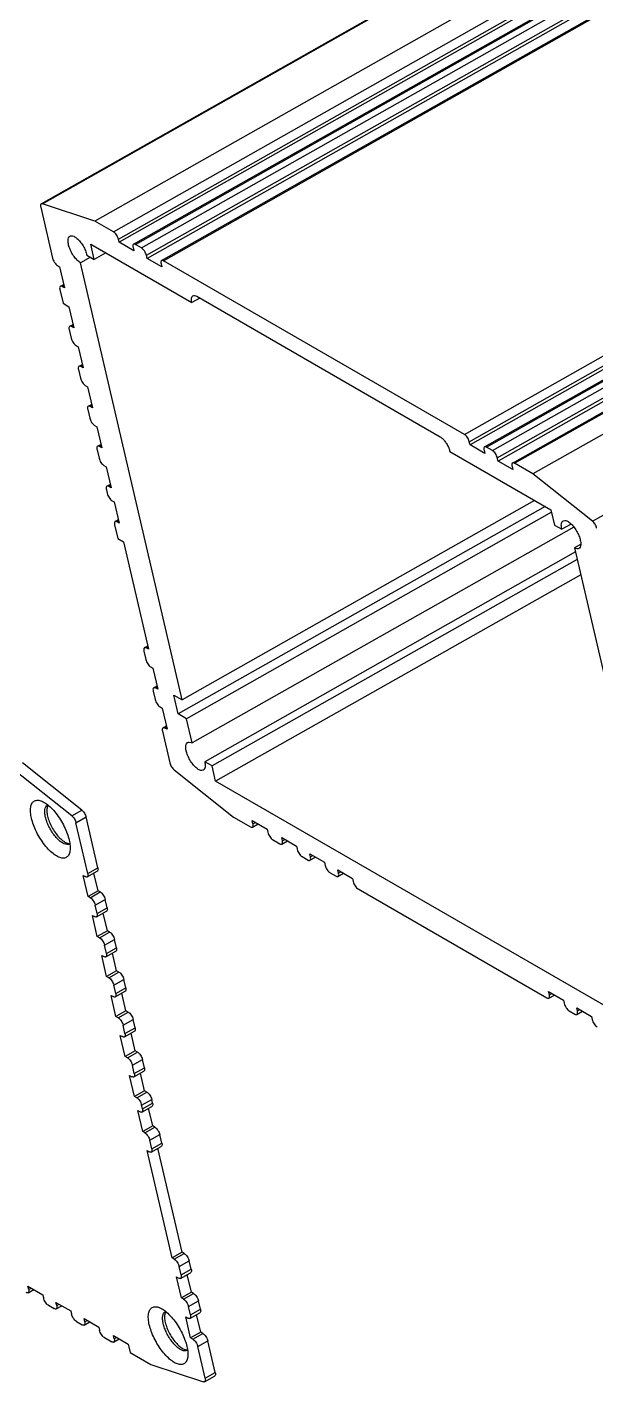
# Model space of a CAD drawing. Header units: millimetres. Extents: x 2693 to 3287, y 268 to 688.
# Drawn here: x 3050 to 3094.7, y 442.7 to 549.4 of the extents above; entities that cross this region are included whole.
import ezdxf

# ---------------------------------------------------------------- set-up
doc = ezdxf.new("R2010")
doc.units = ezdxf.units.MM
doc.layers.add('02___PRT_ALL_AXES', color=7, linetype='Continuous')

msp = doc.modelspace()

# ---------------------------------------------------------------- linework, layer by layer
at = {"color": 7, "linetype": 'Continuous'}
for p, q in [((3051.066, 535.467), (3130.187, 580.237)), ((3051.164, 535.47), (3130.285, 580.24)), ((3134.417, 578.876), (3055.296, 534.106)), ((3056.747, 533.268), (3135.868, 578.039)), ((3057.134, 532.686), (3136.254, 577.456)), ((3136.312, 577.208), (3057.192, 532.437)), ((3058.338, 532.283), (3137.459, 577.054)), ((3058.488, 532.263), (3137.609, 577.033)), ((3058.953, 531.995), (3138.073, 576.765)), ((3059.339, 531.413), (3138.46, 576.183)), ((3138.518, 575.934), (3059.397, 531.164)), ((3060.544, 531.01), (3139.665, 575.781)), ((3060.694, 530.989), (3139.815, 575.76)), ((3084.374, 517.318), (3163.495, 562.088)), ((3084.761, 516.736), (3163.881, 561.506)), ((3163.939, 561.257), (3084.819, 516.487)), ((3085.966, 516.333), (3165.086, 561.103)), ((3086.115, 516.312), (3165.236, 561.083)), ((3086.58, 516.044), (3165.7, 560.815)), ((3086.966, 515.462), (3166.087, 560.233)), ((3166.145, 559.984), (3087.024, 515.213)), ((3088.171, 515.06), (3167.292, 559.83)), ((3088.321, 515.039), (3167.442, 559.809)), ((3168.893, 558.972), (3089.772, 514.201)), ((3094.453, 510.477), (3173.573, 555.247)), ((3051.022, 535.199), (3051.952, 531.199)), ((3055.296, 534.106), (3051.164, 535.47)), ((3056.747, 533.268), (3055.296, 534.106)), ((3057.192, 532.437), (3057.134, 532.686)), ((3058.352, 531.767), (3057.192, 532.437)), ((3054.934, 531.264), (3054.15, 530.82)), ((3054.664, 531.42), (3055.244, 531.085)), ((3055.244, 531.085), (3054.965, 532.287)), ((3054.965, 532.287), (3062.917, 527.696)), ((3056.155, 531.6), (3055.244, 531.085)), ((3058.295, 532.016), (3058.352, 531.767)), ((3058.953, 531.995), (3058.488, 532.263)), ((3059.397, 531.164), (3059.339, 531.413)), ((3052.338, 530.617), (3052.512, 530.516)), ((3052.512, 530.516), (3052.898, 528.858)), ((3062.147, 496.415), (3054.15, 530.82)), ((3060.558, 530.494), (3059.397, 531.164)), ((3060.5, 530.742), (3060.558, 530.494)), ((3084.374, 517.318), (3060.694, 530.989)), ((3052.574, 528.98), (3052.835, 529.128)), ((3052.53, 528.712), (3052.78, 527.634)), ((3052.724, 528.959), (3052.857, 529.034)), ((3052.898, 528.858), (3052.724, 528.959)), ((3063.544, 528.052), (3062.917, 527.696)), ((3063.304, 528.19), (3082.458, 517.132)), ((3052.78, 527.634), (3053.245, 527.366)), ((3053.245, 527.366), (3053.63, 525.708)), ((3053.306, 525.829), (3053.567, 525.977)), ((3053.262, 525.562), (3053.416, 524.898)), ((3053.456, 525.809), (3053.589, 525.884)), ((3053.63, 525.708), (3053.456, 525.809)), ((3053.803, 524.316), (3053.977, 524.216)), ((3053.977, 524.216), (3054.362, 522.558)), ((3054.038, 522.679), (3054.3, 522.827)), ((3054.188, 522.658), (3054.321, 522.734)), ((3053.994, 522.411), (3054.148, 521.748)), ((3054.362, 522.558), (3054.188, 522.658)), ((3054.535, 521.166), (3054.709, 521.066)), ((3054.709, 521.066), (3055.094, 519.408)), ((3054.77, 519.529), (3055.032, 519.677)), ((3054.92, 519.508), (3055.053, 519.583)), ((3055.094, 519.408), (3054.92, 519.508)), ((3054.726, 519.261), (3054.88, 518.598)), ((3055.267, 518.016), (3055.441, 517.915)), ((3055.441, 517.915), (3055.826, 516.257)), ((3055.502, 516.378), (3055.764, 516.526)), ((3055.652, 516.358), (3055.786, 516.433)), ((3055.826, 516.257), (3055.652, 516.358)), ((3084.819, 516.487), (3084.761, 516.736)), ((3085.979, 515.817), (3084.819, 516.487)), ((3086.58, 516.044), (3086.115, 516.312)), ((3055.458, 516.111), (3055.613, 515.448)), ((3083.231, 515.968), (3091.182, 511.377)), ((3085.922, 516.065), (3085.979, 515.817)), ((3087.024, 515.213), (3086.966, 515.462)), ((3055.999, 514.866), (3056.173, 514.765)), ((3056.173, 514.765), (3056.559, 513.107)), ((3088.185, 514.543), (3087.024, 515.213)), ((3088.127, 514.792), (3088.185, 514.543)), ((3089.772, 514.201), (3088.321, 515.039)), ((3094.453, 510.477), (3089.772, 514.201)), ((3056.235, 513.228), (3056.496, 513.376)), ((3056.385, 513.208), (3056.518, 513.283)), ((3056.559, 513.107), (3056.385, 513.208)), ((3056.191, 512.961), (3056.257, 512.677)), ((3056.643, 512.095), (3056.817, 511.994)), ((3089.898, 512.119), (3062.147, 496.415)), ((3056.817, 511.994), (3057.203, 510.336)), ((3090.719, 511.645), (3061.837, 495.302)), ((3091.227, 511.182), (3062.494, 494.923)), ((3091.182, 511.377), (3091.461, 510.175)), ((3056.835, 510.19), (3057.085, 509.112)), ((3056.879, 510.457), (3057.14, 510.605)), ((3057.029, 510.437), (3057.162, 510.512)), ((3057.203, 510.336), (3057.029, 510.437)), ((3092.986, 510.019), (3062.937, 493.016)), ((3091.461, 510.175), (3092.042, 509.84)), ((3092.775, 510.255), (3092.042, 509.84)), ((3057.085, 509.112), (3057.55, 508.844)), ((3057.55, 508.844), (3059.513, 500.396)), ((3093.11, 508.055), (3063.932, 491.544)), ((3093.519, 508.642), (3093.037, 508.369)), ((3093.037, 508.369), (3101.034, 473.964)), ((3093.246, 507.468), (3064.513, 491.209)), ((3093.526, 506.266), (3064.792, 490.007)), ((3059.189, 500.517), (3059.45, 500.665)), ((3059.339, 500.497), (3059.472, 500.572)), ((3059.513, 500.396), (3059.339, 500.497)), ((3059.145, 500.25), (3059.299, 499.586)), ((3059.686, 499.004), (3059.86, 498.904)), ((3059.86, 498.904), (3060.245, 497.246)), ((3059.877, 497.099), (3060.031, 496.436)), ((3059.921, 497.367), (3060.183, 497.515)), ((3060.071, 497.346), (3060.204, 497.422)), ((3060.245, 497.246), (3060.071, 497.346)), ((3061.49, 496.794), (3062.147, 496.415)), ((3061.837, 495.302), (3061.49, 496.794)), ((3060.418, 495.854), (3060.592, 495.754)), ((3060.592, 495.754), (3060.977, 494.096)), ((3062.494, 494.923), (3061.837, 495.302)), ((3060.609, 493.949), (3061.19, 491.452)), ((3060.653, 494.217), (3060.915, 494.365)), ((3060.803, 494.196), (3060.936, 494.272)), ((3060.977, 494.096), (3060.803, 494.196)), ((3062.937, 493.016), (3062.494, 494.923)), ((3053.468, 487.286), (3048.787, 491.01)), ((3054.259, 487.734), (3049.579, 491.458)), ((3061.521, 490.908), (3066.202, 487.183)), ((3064.513, 491.209), (3063.932, 491.544)), ((3064.792, 490.007), (3064.513, 491.209)), ((3101.009, 469.097), (3064.792, 490.007)), ((3051.554, 488.111), (3051.593, 488.13)), ((3053.468, 487.286), (3054.259, 487.734)), ((3051.4, 487.175), (3051.387, 487.237)), ((3053.8, 486.742), (3054.591, 487.19)), ((3054.729, 482.742), (3053.8, 486.742)), ((3055.521, 483.189), (3054.591, 487.19)), ((3066.202, 487.183), (3067.54, 486.411)), ((3067.676, 486.907), (3068.836, 486.237)), ((3067.733, 486.658), (3067.676, 486.907)), ((3067.689, 486.39), (3068.134, 486.642)), ((3067.733, 486.658), (3067.922, 486.765)), ((3068.836, 486.237), (3068.894, 485.988)), ((3069.281, 485.406), (3069.859, 485.072)), ((3069.995, 485.568), (3071.155, 484.898)), ((3070.052, 485.319), (3069.995, 485.568)), ((3070.052, 485.319), (3070.241, 485.426)), ((3053.312, 485.089), (3053.278, 485.065)), ((3070.008, 485.052), (3070.453, 485.303)), ((3071.155, 484.898), (3071.213, 484.649)), ((3072.2, 484.295), (3073.361, 483.624)), ((3072.258, 484.046), (3072.2, 484.295)), ((3071.6, 484.067), (3072.064, 483.799)), ((3072.214, 483.778), (3072.659, 484.03)), ((3072.258, 484.046), (3072.446, 484.152)), ((3073.361, 483.624), (3073.419, 483.376)), ((3054.361, 482.595), (3054.536, 482.495)), ((3054.747, 480.937), (3054.361, 482.595)), ((3054.685, 482.474), (3055.477, 482.922)), ((3054.729, 482.742), (3055.521, 483.189)), ((3055.538, 481.385), (3055.215, 482.774)), ((3073.805, 482.794), (3074.27, 482.526)), ((3074.406, 483.021), (3075.566, 482.351)), ((3074.463, 482.773), (3074.406, 483.021)), ((3074.419, 482.505), (3074.864, 482.757)), ((3074.463, 482.773), (3074.652, 482.879)), ((3075.566, 482.351), (3075.624, 482.102)), ((3055.538, 481.385), (3054.747, 480.937)), ((3054.921, 480.837), (3055.712, 481.284)), ((3055.712, 481.284), (3055.538, 481.385)), ((3076.011, 481.52), (3090.869, 472.942)), ((3054.921, 480.837), (3054.747, 480.937)), ((3055.307, 480.255), (3056.099, 480.702)), ((3055.462, 479.591), (3055.307, 480.255)), ((3055.462, 479.591), (3056.253, 480.039)), ((3056.253, 480.039), (3056.099, 480.702)), ((3055.094, 479.445), (3055.268, 479.345)), ((3055.479, 477.787), (3055.094, 479.445)), ((3055.418, 479.324), (3056.209, 479.772)), ((3056.27, 478.235), (3055.947, 479.624)), ((3056.27, 478.235), (3055.479, 477.787)), ((3055.653, 477.686), (3056.444, 478.134)), ((3056.444, 478.134), (3056.27, 478.235)), ((3055.653, 477.686), (3055.479, 477.787)), ((3056.04, 477.104), (3056.831, 477.552)), ((3056.194, 476.441), (3056.04, 477.104)), ((3056.194, 476.441), (3056.985, 476.889)), ((3056.985, 476.889), (3056.831, 477.552)), ((3055.826, 476.295), (3056, 476.194)), ((3056.211, 474.637), (3055.826, 476.295)), ((3056.15, 476.174), (3056.941, 476.621)), ((3057.002, 475.084), (3056.68, 476.473)), ((3057.002, 475.084), (3056.211, 474.637)), ((3056.385, 474.536), (3057.176, 474.984)), ((3057.176, 474.984), (3057.002, 475.084)), ((3056.385, 474.536), (3056.211, 474.637)), ((3056.772, 473.954), (3057.563, 474.402)), ((3056.926, 473.291), (3056.772, 473.954)), ((3056.926, 473.291), (3057.717, 473.739)), ((3057.717, 473.739), (3057.563, 474.402)), ((3056.558, 473.145), (3056.732, 473.044)), ((3056.943, 471.486), (3056.558, 473.145)), ((3056.882, 473.023), (3057.673, 473.471)), ((3057.735, 471.934), (3057.412, 473.323)), ((3091.005, 473.438), (3092.166, 472.767)), ((3091.063, 473.189), (3091.005, 473.438)), ((3091.019, 472.921), (3091.464, 473.173)), ((3091.063, 473.189), (3091.251, 473.295)), ((3092.166, 472.767), (3092.224, 472.519)), ((3057.735, 471.934), (3056.943, 471.486)), ((3057.117, 471.386), (3057.909, 471.834)), ((3057.909, 471.834), (3057.735, 471.934)), ((3092.61, 471.937), (3093.075, 471.668)), ((3093.211, 472.164), (3094.371, 471.494)), ((3093.268, 471.915), (3093.211, 472.164)), ((3093.224, 471.648), (3093.669, 471.899)), ((3093.268, 471.915), (3093.457, 472.022)), ((3094.371, 471.494), (3094.429, 471.245)), ((3057.117, 471.386), (3056.943, 471.486)), ((3057.504, 470.804), (3058.295, 471.252)), ((3057.658, 470.141), (3057.504, 470.804)), ((3057.658, 470.141), (3058.449, 470.588)), ((3058.449, 470.588), (3058.295, 471.252)), ((3057.29, 469.994), (3057.464, 469.894)), ((3057.676, 468.336), (3057.29, 469.994)), ((3057.614, 469.873), (3058.405, 470.321)), ((3058.467, 468.784), (3058.144, 470.173)), ((3058.467, 468.784), (3057.676, 468.336)), ((3057.85, 468.236), (3057.676, 468.336)), ((3057.85, 468.236), (3058.641, 468.683)), ((3058.641, 468.683), (3058.467, 468.784)), ((3058.236, 467.654), (3059.027, 468.101)), ((3058.39, 466.99), (3058.236, 467.654)), ((3058.39, 466.99), (3059.182, 467.438)), ((3059.182, 467.438), (3059.027, 468.101)), ((3058.022, 466.844), (3058.196, 466.743)), ((3058.408, 465.186), (3058.022, 466.844)), ((3058.346, 466.723), (3059.138, 467.17)), ((3059.199, 465.634), (3058.876, 467.023)), ((3059.199, 465.634), (3058.408, 465.186)), ((3058.582, 465.085), (3058.408, 465.186)), ((3058.582, 465.085), (3059.373, 465.533)), ((3059.373, 465.533), (3059.199, 465.634)), ((3058.666, 464.073), (3058.841, 463.972)), ((3059.052, 462.415), (3058.666, 464.073)), ((3058.968, 464.503), (3059.76, 464.951)), ((3059.034, 464.219), (3058.968, 464.503)), ((3058.99, 463.952), (3059.782, 464.4)), ((3059.034, 464.219), (3059.826, 464.667)), ((3059.843, 462.863), (3059.52, 464.252)), ((3059.826, 464.667), (3059.76, 464.951)), ((3059.843, 462.863), (3059.052, 462.415)), ((3059.226, 462.314), (3059.052, 462.415)), ((3059.226, 462.314), (3060.017, 462.762)), ((3059.612, 461.732), (3060.404, 462.18)), ((3060.017, 462.762), (3059.843, 462.863)), ((3060.558, 461.517), (3060.404, 462.18)), ((3059.399, 460.923), (3059.573, 460.822)), ((3061.362, 452.475), (3059.399, 460.923)), ((3059.767, 461.069), (3059.612, 461.732)), ((3059.723, 460.802), (3060.514, 461.249)), ((3059.767, 461.069), (3060.558, 461.517)), ((3062.153, 452.923), (3060.252, 461.101)), ((3062.153, 452.923), (3061.362, 452.475)), ((3061.536, 452.375), (3061.362, 452.475)), ((3061.536, 452.375), (3062.327, 452.822)), ((3062.327, 452.822), (3062.153, 452.923)), ((3061.923, 451.792), (3062.714, 452.24)), ((3062.077, 451.129), (3061.923, 451.792)), ((3062.033, 450.862), (3062.824, 451.309)), ((3062.077, 451.129), (3062.868, 451.577)), ((3062.868, 451.577), (3062.714, 452.24)), ((3050.021, 450.246), (3051.181, 449.576)), ((3050.078, 449.998), (3050.021, 450.246)), ((3061.709, 450.983), (3061.883, 450.882)), ((3062.094, 449.325), (3061.709, 450.983)), ((3062.885, 449.772), (3062.563, 451.161)), ((3050.034, 449.73), (3050.479, 449.982)), ((3050.078, 449.998), (3050.267, 450.104)), ((3051.181, 449.576), (3051.239, 449.328)), ((3062.885, 449.772), (3062.094, 449.325)), ((3062.268, 449.224), (3062.094, 449.325)), ((3062.268, 449.224), (3063.06, 449.672)), ((3062.655, 448.642), (3063.446, 449.09)), ((3063.06, 449.672), (3062.885, 449.772)), ((3063.6, 448.427), (3063.446, 449.09)), ((3051.626, 448.745), (3052.09, 448.477)), ((3052.226, 448.973), (3053.387, 448.303)), ((3052.284, 448.724), (3052.226, 448.973)), ((3052.24, 448.457), (3052.685, 448.708)), ((3052.284, 448.724), (3052.472, 448.831)), ((3053.387, 448.303), (3053.445, 448.054)), ((3060.822, 448.236), (3060.861, 448.254)), ((3062.809, 447.979), (3062.655, 448.642)), ((3062.765, 447.711), (3063.556, 448.159)), ((3062.809, 447.979), (3063.6, 448.427)), ((3053.831, 447.472), (3054.296, 447.204)), ((3054.432, 447.7), (3055.592, 447.03)), ((3054.489, 447.451), (3054.432, 447.7)), ((3054.445, 447.183), (3054.89, 447.435)), ((3054.489, 447.451), (3054.678, 447.558)), ((3055.592, 447.03), (3055.65, 446.781)), ((3060.668, 447.299), (3060.655, 447.361)), ((3062.441, 447.833), (3062.615, 447.732)), ((3062.826, 446.175), (3062.441, 447.833)), ((3063.618, 446.622), (3063.295, 448.011)), ((3056.037, 446.199), (3056.615, 445.865)), ((3056.751, 446.361), (3057.911, 445.691)), ((3056.808, 446.112), (3056.751, 446.361)), ((3056.764, 445.845), (3057.209, 446.096)), ((3056.808, 446.112), (3056.997, 446.219)), ((3063.618, 446.622), (3062.826, 446.175)), ((3063.001, 446.074), (3062.826, 446.175)), ((3063.001, 446.074), (3063.792, 446.522)), ((3063.387, 445.492), (3064.178, 445.94)), ((3063.792, 446.522), (3063.618, 446.622)), ((3064.759, 443.442), (3064.178, 445.94)), ((3057.911, 445.691), (3058.066, 445.027)), ((3058.066, 445.027), (3059.693, 444.088)), ((3062.58, 445.213), (3062.546, 445.189)), ((3063.968, 442.994), (3063.387, 445.492)), ((3059.693, 444.088), (3063.826, 442.724)), ((3063.924, 442.727), (3064.715, 443.175)), ((3063.968, 442.994), (3064.759, 443.442))]:
    msp.add_line(p, q, dxfattribs=at)
for points, start_tangent, end_tangent in [([(3051.027, 535.425), (3051.006, 535.33), (3051.022, 535.199)], (-0.4968134, -0.8678574), (0.2263882, -0.9740372)), ([(3051.066, 535.466), (3051.027, 535.425)], (-0.8551107, -0.5184454), (-0.4968134, -0.8678574)), ([(3051.164, 535.47), (3051.082, 535.474), (3051.066, 535.466)], (-0.949606, 0.313446), (-0.8551107, -0.5184454)), ([(3054.15, 530.82), (3053.898, 531.027), (3053.65, 531.324), (3053.434, 531.677), (3053.274, 532.048), (3053.187, 532.396), (3053.183, 532.683), (3053.262, 532.877), (3053.324, 532.925)], (-0.8475378, 0.530735), (0.8744476, 0.4851199)), ([(3053.324, 532.925), (3053.416, 532.956), (3053.628, 532.911), (3053.874, 532.749), (3054.127, 532.486), (3054.359, 532.152), (3054.545, 531.783), (3054.664, 531.42)], (0.8744476, 0.4851199), (0.2263882, -0.9740372)), ([(3057.134, 532.686), (3057.075, 532.857), (3056.981, 533.028), (3056.866, 533.172), (3056.747, 533.268)], (-0.2263882, 0.9740372), (-0.8660254, 0.5)), ([(3058.488, 532.263), (3058.385, 532.295), (3058.339, 532.282)], (-0.8660254, 0.5), (-0.8778523, -0.4789315)), ([(3058.339, 532.282), (3058.311, 532.26), (3058.28, 532.162), (3058.295, 532.016)], (-0.8778523, -0.4789315), (0.2263882, -0.9740372)), ([(3059.339, 531.413), (3059.28, 531.584), (3059.186, 531.755), (3059.071, 531.899), (3058.953, 531.995)], (-0.2263882, 0.9740372), (-0.8660254, 0.5)), ([(3051.952, 531.199), (3052.011, 531.028), (3052.105, 530.857), (3052.22, 530.713), (3052.338, 530.617)], (0.2263882, -0.9740372), (0.8660254, -0.5)), ([(3060.545, 531.008), (3060.517, 530.987), (3060.485, 530.888), (3060.5, 530.742)], (-0.8778523, -0.4789315), (0.2263882, -0.9740372)), ([(3060.694, 530.989), (3060.59, 531.022), (3060.545, 531.008)], (-0.8660254, 0.5), (-0.8778523, -0.4789315)), ([(3052.574, 528.978), (3052.547, 528.956), (3052.515, 528.858), (3052.53, 528.712)], (-0.8778523, -0.4789315), (0.2263882, -0.9740372)), ([(3052.724, 528.959), (3052.62, 528.991), (3052.574, 528.978)], (-0.8660254, 0.5), (-0.8778523, -0.4789315)), ([(3062.917, 527.696), (3062.885, 527.936), (3062.914, 528.12), (3063, 528.229), (3063.004, 528.232)], (-0.2263882, 0.9740372), (0.8735305, 0.4867695)), ([(3063.004, 528.232), (3063.134, 528.253), (3063.304, 528.19)], (0.8735305, 0.4867695), (0.8660254, -0.5)), ([(3053.307, 525.828), (3053.279, 525.806), (3053.247, 525.708), (3053.262, 525.562)], (-0.8778523, -0.4789315), (0.2263882, -0.9740372)), ([(3053.456, 525.809), (3053.352, 525.841), (3053.307, 525.828)], (-0.8660254, 0.5), (-0.8778523, -0.4789315)), ([(3053.416, 524.898), (3053.475, 524.727), (3053.569, 524.556), (3053.684, 524.412), (3053.803, 524.316)], (0.2263882, -0.9740372), (0.8660254, -0.5)), ([(3054.188, 522.658), (3054.084, 522.691), (3054.039, 522.677)], (-0.8660254, 0.5), (-0.8778523, -0.4789315)), ([(3054.039, 522.677), (3054.011, 522.655), (3053.979, 522.557), (3053.994, 522.411)], (-0.8778523, -0.4789315), (0.2263882, -0.9740372)), ([(3054.148, 521.748), (3054.207, 521.577), (3054.301, 521.406), (3054.416, 521.262), (3054.535, 521.166)], (0.2263882, -0.9740372), (0.8660254, -0.5)), ([(3054.771, 519.527), (3054.743, 519.505), (3054.711, 519.407), (3054.726, 519.261)], (-0.8778523, -0.4789315), (0.2263882, -0.9740372)), ([(3054.92, 519.508), (3054.816, 519.541), (3054.771, 519.527)], (-0.8660254, 0.5), (-0.8778523, -0.4789315)), ([(3054.88, 518.598), (3054.939, 518.427), (3055.034, 518.256), (3055.149, 518.112), (3055.267, 518.016)], (0.2263882, -0.9740372), (0.8660254, -0.5)), ([(3055.503, 516.377), (3055.475, 516.355), (3055.444, 516.257), (3055.458, 516.111)], (-0.8778523, -0.4789315), (0.2263882, -0.9740372)), ([(3055.652, 516.358), (3055.549, 516.39), (3055.503, 516.377)], (-0.8660254, 0.5), (-0.8778523, -0.4789315)), ([(3082.458, 517.132), (3082.646, 516.988), (3082.835, 516.777), (3083.007, 516.519), (3083.143, 516.241), (3083.231, 515.968)], (0.8660254, -0.5), (0.2263882, -0.9740372)), ([(3084.761, 516.736), (3084.702, 516.907), (3084.608, 517.078), (3084.493, 517.222), (3084.374, 517.318)], (-0.2263882, 0.9740372), (-0.8660254, 0.5)), ([(3085.966, 516.331), (3085.938, 516.309), (3085.907, 516.211), (3085.922, 516.065)], (-0.8778523, -0.4789315), (0.2263882, -0.9740372)), ([(3086.115, 516.312), (3086.012, 516.345), (3085.966, 516.331)], (-0.8660254, 0.5), (-0.8778523, -0.4789315)), ([(3055.613, 515.448), (3055.672, 515.276), (3055.766, 515.105), (3055.881, 514.961), (3055.999, 514.866)], (0.2263882, -0.9740372), (0.8660254, -0.5)), ([(3086.966, 515.462), (3086.907, 515.634), (3086.813, 515.804), (3086.698, 515.949), (3086.58, 516.044)], (-0.2263882, 0.9740372), (-0.8660254, 0.5)), ([(3088.172, 515.058), (3088.144, 515.036), (3088.112, 514.938), (3088.127, 514.792)], (-0.8778523, -0.4789315), (0.2263882, -0.9740372)), ([(3088.321, 515.039), (3088.217, 515.072), (3088.172, 515.058)], (-0.8660254, 0.5), (-0.8778523, -0.4789315)), ([(3056.235, 513.227), (3056.208, 513.205), (3056.176, 513.106), (3056.191, 512.961)], (-0.8778523, -0.4789315), (0.2263882, -0.9740372)), ([(3056.385, 513.208), (3056.281, 513.24), (3056.235, 513.227)], (-0.8660254, 0.5), (-0.8778523, -0.4789315)), ([(3056.257, 512.677), (3056.316, 512.505), (3056.41, 512.335), (3056.525, 512.19), (3056.643, 512.095)], (0.2263882, -0.9740372), (0.8660254, -0.5)), ([(3056.879, 510.456), (3056.852, 510.434), (3056.82, 510.336), (3056.835, 510.19)], (-0.8778523, -0.4789315), (0.2263882, -0.9740372)), ([(3057.029, 510.437), (3056.925, 510.469), (3056.879, 510.456)], (-0.8660254, 0.5), (-0.8778523, -0.4789315)), ([(3092.042, 509.84), (3092.003, 510.156), (3092.049, 510.392), (3092.152, 510.509)], (-0.2263882, 0.9740372), (0.8581625, 0.5133782)), ([(3092.152, 510.509), (3092.173, 510.52), (3092.364, 510.527), (3092.599, 510.412), (3092.852, 510.187), (3093.096, 509.878), (3093.304, 509.519), (3093.453, 509.149), (3093.526, 508.809), (3093.515, 508.536), (3093.422, 508.361), (3093.383, 508.335)], (0.8581625, 0.5133782), (-0.8831051, -0.4691753)), ([(3094.784, 509.933), (3094.734, 510.084), (3094.656, 510.236), (3094.558, 510.373), (3094.453, 510.477)], (-0.2263882, 0.9740372), (-0.78253, 0.6226129)), ([(3093.383, 508.335), (3093.257, 508.304), (3093.037, 508.369)], (-0.8831051, -0.4691753), (-0.8846042, 0.4663425)), ([(3059.19, 500.516), (3059.162, 500.494), (3059.13, 500.396), (3059.145, 500.25)], (-0.8778523, -0.4789315), (0.2263882, -0.9740372)), ([(3059.339, 500.497), (3059.235, 500.529), (3059.19, 500.516)], (-0.8660254, 0.5), (-0.8778523, -0.4789315)), ([(3059.299, 499.586), (3059.358, 499.415), (3059.452, 499.244), (3059.567, 499.1), (3059.686, 499.004)], (0.2263882, -0.9740372), (0.8660254, -0.5)), ([(3059.922, 497.365), (3059.894, 497.343), (3059.862, 497.245), (3059.877, 497.099)], (-0.8778523, -0.4789315), (0.2263882, -0.9740372)), ([(3060.071, 497.346), (3059.967, 497.379), (3059.922, 497.365)], (-0.8660254, 0.5), (-0.8778523, -0.4789315)), ([(3060.031, 496.436), (3060.09, 496.265), (3060.184, 496.094), (3060.299, 495.95), (3060.418, 495.854)], (0.2263882, -0.9740372), (0.8660254, -0.5)), ([(3060.654, 494.215), (3060.626, 494.193), (3060.595, 494.095), (3060.609, 493.949)], (-0.8778523, -0.4789315), (0.2263882, -0.9740372)), ([(3060.803, 494.196), (3060.699, 494.229), (3060.654, 494.215)], (-0.8660254, 0.5), (-0.8778523, -0.4789315)), ([(3063.822, 490.876), (3063.801, 490.865), (3063.61, 490.858), (3063.375, 490.973), (3063.122, 491.197), (3062.878, 491.506), (3062.67, 491.866), (3062.521, 492.236), (3062.448, 492.576), (3062.459, 492.848), (3062.552, 493.023), (3062.591, 493.05)], (-0.8581625, -0.5133782), (0.8831051, 0.4691753)), ([(3062.591, 493.05), (3062.717, 493.081), (3062.937, 493.016)], (0.8831051, 0.4691753), (0.8846042, -0.4663425)), ([(3061.19, 491.452), (3061.24, 491.301), (3061.318, 491.148), (3061.416, 491.012), (3061.521, 490.908)], (0.2263882, -0.9740372), (0.78253, -0.6226129)), ([(3063.932, 491.544), (3063.971, 491.228), (3063.925, 490.993), (3063.822, 490.876)], (0.2263882, -0.9740372), (-0.8581625, -0.5133782)), ([(3050.303, 487.085), (3050.229, 487.551), (3050.242, 487.958), (3050.348, 488.269), (3050.539, 488.456), (3050.803, 488.51), (3051.091, 488.442)], (-0.2263882, 0.9740372), (0.9283717, -0.3716531)), ([(3051.091, 488.442), (3051.12, 488.43), (3051.475, 488.224), (3051.85, 487.902), (3052.224, 487.478), (3052.576, 486.975), (3052.879, 486.427), (3053.111, 485.883), (3053.263, 485.376)], (0.9283717, -0.3716531), (0.2263883, -0.9740371)), ([(3051.387, 487.237), (3051.35, 487.495), (3051.358, 487.774), (3051.431, 487.988), (3051.554, 488.111)], (-0.2016182, 0.9794642), (0.868028, 0.4965153)), ([(3054.259, 487.734), (3054.365, 487.629), (3054.462, 487.493), (3054.541, 487.34), (3054.591, 487.19)], (0.78253, -0.6226129), (0.2263882, -0.9740372)), ([(3053.323, 484.498), (3053.218, 484.191), (3053.026, 484.004), (3052.763, 483.951), (3052.445, 484.03), (3052.09, 484.236), (3051.716, 484.558), (3051.342, 484.982), (3050.99, 485.485), (3050.687, 486.034), (3050.455, 486.577), (3050.303, 487.085)], (-0.1606028, -0.9870191), (-0.2263883, 0.9740371)), ([(3053.278, 485.065), (3053.269, 485.061), (3053.089, 485.024), (3052.871, 485.078), (3052.627, 485.22), (3052.37, 485.44), (3052.114, 485.731), (3051.872, 486.076), (3051.664, 486.452), (3051.505, 486.825), (3051.4, 487.175)], (-0.8681455, -0.4963098), (-0.2263881, 0.9740372)), ([(3053.468, 487.286), (3053.574, 487.182), (3053.671, 487.045), (3053.75, 486.892), (3053.8, 486.742)], (0.78253, -0.6226129), (0.2263882, -0.9740372)), ([(3067.689, 486.392), (3067.717, 486.414), (3067.748, 486.512), (3067.733, 486.658)], (0.8778523, 0.4789315), (-0.2263882, 0.9740372)), ([(3053.263, 485.376), (3053.337, 484.91), (3053.324, 484.503), (3053.323, 484.498)], (0.2263882, -0.9740372), (-0.1606028, -0.9870191)), ([(3067.54, 486.411), (3067.643, 486.379), (3067.689, 486.392)], (0.8660254, -0.5), (0.8778523, 0.4789315)), ([(3068.894, 485.988), (3068.953, 485.817), (3069.047, 485.646), (3069.162, 485.502), (3069.281, 485.406)], (0.2263882, -0.9740372), (0.8660254, -0.5)), ([(3069.859, 485.072), (3069.962, 485.04), (3070.008, 485.053)], (0.8660254, -0.5), (0.8778523, 0.4789315)), ([(3070.008, 485.053), (3070.036, 485.075), (3070.067, 485.173), (3070.052, 485.319)], (0.8778523, 0.4789315), (-0.2263882, 0.9740372)), ([(3071.213, 484.649), (3071.272, 484.478), (3071.366, 484.307), (3071.481, 484.163), (3071.6, 484.067)], (0.2263882, -0.9740372), (0.8660254, -0.5)), ([(3072.064, 483.799), (3072.168, 483.766), (3072.213, 483.78)], (0.8660254, -0.5), (0.8778523, 0.4789315)), ([(3072.213, 483.78), (3072.241, 483.802), (3072.273, 483.9), (3072.258, 484.046)], (0.8778523, 0.4789315), (-0.2263882, 0.9740372)), ([(3073.419, 483.376), (3073.478, 483.204), (3073.572, 483.034), (3073.687, 482.889), (3073.805, 482.794)], (0.2263882, -0.9740372), (0.8660254, -0.5)), ([(3054.685, 482.476), (3054.639, 482.462), (3054.536, 482.495)], (-0.8778523, -0.4789315), (-0.8660254, 0.5)), ([(3054.729, 482.742), (3054.744, 482.596), (3054.713, 482.498), (3054.685, 482.476)], (0.2263882, -0.9740372), (-0.8778523, -0.4789315)), ([(3055.521, 483.189), (3055.535, 483.044), (3055.504, 482.945), (3055.476, 482.924)], (0.2263882, -0.9740372), (-0.8778523, -0.4789315)), ([(3074.27, 482.526), (3074.373, 482.493), (3074.419, 482.507)], (0.8660254, -0.5), (0.8778523, 0.4789315)), ([(3074.419, 482.507), (3074.447, 482.528), (3074.478, 482.627), (3074.463, 482.773)], (0.8778523, 0.4789315), (-0.2263882, 0.9740372)), ([(3055.712, 481.284), (3055.83, 481.189), (3055.946, 481.045), (3056.04, 480.874), (3056.099, 480.702)], (0.8660254, -0.5), (0.2263882, -0.9740372)), ([(3075.624, 482.102), (3075.683, 481.931), (3075.777, 481.76), (3075.892, 481.616), (3076.011, 481.52)], (0.2263882, -0.9740372), (0.8660254, -0.5)), ([(3054.921, 480.837), (3055.039, 480.741), (3055.154, 480.597), (3055.248, 480.426), (3055.307, 480.255)], (0.8660254, -0.5), (0.2263882, -0.9740372)), ([(3056.253, 480.039), (3056.268, 479.893), (3056.236, 479.795), (3056.208, 479.773)], (0.2263882, -0.9740372), (-0.8778523, -0.4789315)), ([(3055.417, 479.326), (3055.371, 479.312), (3055.268, 479.345)], (-0.8778523, -0.4789315), (-0.8660254, 0.5)), ([(3055.462, 479.591), (3055.476, 479.446), (3055.445, 479.347), (3055.417, 479.326)], (0.2263882, -0.9740372), (-0.8778523, -0.4789315)), ([(3056.444, 478.134), (3056.563, 478.039), (3056.678, 477.894), (3056.772, 477.724), (3056.831, 477.552)], (0.8660254, -0.5), (0.2263882, -0.9740372)), ([(3055.653, 477.686), (3055.771, 477.591), (3055.887, 477.447), (3055.981, 477.276), (3056.04, 477.104)], (0.8660254, -0.5), (0.2263882, -0.9740372)), ([(3056.985, 476.889), (3057, 476.743), (3056.968, 476.645), (3056.94, 476.623)], (0.2263882, -0.9740372), (-0.8778523, -0.4789315)), ([(3056.149, 476.175), (3056.104, 476.162), (3056, 476.194)], (-0.8778523, -0.4789315), (-0.8660254, 0.5)), ([(3056.194, 476.441), (3056.209, 476.295), (3056.177, 476.197), (3056.149, 476.175)], (0.2263882, -0.9740372), (-0.8778523, -0.4789315)), ([(3057.176, 474.984), (3057.295, 474.888), (3057.41, 474.744), (3057.504, 474.573), (3057.563, 474.402)], (0.8660254, -0.5), (0.2263882, -0.9740372)), ([(3056.385, 474.536), (3056.504, 474.441), (3056.619, 474.296), (3056.713, 474.126), (3056.772, 473.954)], (0.8660254, -0.5), (0.2263882, -0.9740372)), ([(3057.717, 473.739), (3057.732, 473.593), (3057.7, 473.495), (3057.672, 473.473)], (0.2263882, -0.9740372), (-0.8778523, -0.4789315)), ([(3056.881, 473.025), (3056.836, 473.011), (3056.732, 473.044)], (-0.8778523, -0.4789315), (-0.8660254, 0.5)), ([(3056.926, 473.291), (3056.941, 473.145), (3056.909, 473.047), (3056.881, 473.025)], (0.2263882, -0.9740372), (-0.8778523, -0.4789315)), ([(3090.869, 472.942), (3090.973, 472.909), (3091.018, 472.923)], (0.8660254, -0.5), (0.8778523, 0.4789315)), ([(3091.018, 472.923), (3091.046, 472.945), (3091.078, 473.043), (3091.063, 473.189)], (0.8778523, 0.4789315), (-0.2263882, 0.9740372)), ([(3057.909, 471.834), (3058.027, 471.738), (3058.142, 471.594), (3058.236, 471.423), (3058.295, 471.252)], (0.8660254, -0.5), (0.2263882, -0.9740372)), ([(3092.224, 472.519), (3092.283, 472.347), (3092.377, 472.176), (3092.492, 472.032), (3092.61, 471.937)], (0.2263882, -0.9740372), (0.8660254, -0.5)), ([(3093.075, 471.668), (3093.178, 471.636), (3093.224, 471.649)], (0.8660254, -0.5), (0.8778523, 0.4789315)), ([(3093.224, 471.649), (3093.252, 471.671), (3093.283, 471.77), (3093.268, 471.915)], (0.8778523, 0.4789315), (-0.2263882, 0.9740372)), ([(3057.117, 471.386), (3057.236, 471.29), (3057.351, 471.146), (3057.445, 470.975), (3057.504, 470.804)], (0.8660254, -0.5), (0.2263882, -0.9740372)), ([(3058.449, 470.588), (3058.464, 470.443), (3058.432, 470.344), (3058.405, 470.322)], (0.2263882, -0.9740372), (-0.8778523, -0.4789315)), ([(3094.429, 471.245), (3094.488, 471.074), (3094.582, 470.903), (3094.697, 470.759), (3094.816, 470.663)], (0.2263882, -0.9740372), (0.8660254, -0.5)), ([(3057.613, 469.875), (3057.568, 469.861), (3057.464, 469.894)], (-0.8778523, -0.4789315), (-0.8660254, 0.5)), ([(3057.658, 470.141), (3057.673, 469.995), (3057.641, 469.897), (3057.613, 469.875)], (0.2263882, -0.9740372), (-0.8778523, -0.4789315)), ([(3058.641, 468.683), (3058.759, 468.588), (3058.874, 468.443), (3058.968, 468.273), (3059.027, 468.101)], (0.8660254, -0.5), (0.2263882, -0.9740372)), ([(3057.85, 468.236), (3057.968, 468.14), (3058.083, 467.996), (3058.177, 467.825), (3058.236, 467.654)], (0.8660254, -0.5), (0.2263882, -0.9740372)), ([(3059.182, 467.438), (3059.196, 467.292), (3059.165, 467.194), (3059.137, 467.172)], (0.2263882, -0.9740372), (-0.8778523, -0.4789315)), ([(3058.346, 466.724), (3058.3, 466.711), (3058.196, 466.743)], (-0.8778523, -0.4789315), (-0.8660254, 0.5)), ([(3058.39, 466.99), (3058.405, 466.845), (3058.373, 466.746), (3058.346, 466.724)], (0.2263882, -0.9740372), (-0.8778523, -0.4789315)), ([(3059.373, 465.533), (3059.491, 465.437), (3059.606, 465.293), (3059.701, 465.122), (3059.76, 464.951)], (0.8660254, -0.5), (0.2263882, -0.9740372)), ([(3058.582, 465.085), (3058.7, 464.99), (3058.815, 464.846), (3058.909, 464.675), (3058.968, 464.503)], (0.8660254, -0.5), (0.2263882, -0.9740372)), ([(3059.034, 464.219), (3059.049, 464.074), (3059.018, 463.975), (3058.99, 463.954)], (0.2263882, -0.9740372), (-0.8778523, -0.4789315)), ([(3059.826, 464.667), (3059.84, 464.521), (3059.809, 464.423), (3059.781, 464.401)], (0.2263882, -0.9740372), (-0.8778523, -0.4789315)), ([(3058.99, 463.954), (3058.944, 463.94), (3058.841, 463.972)], (-0.8778523, -0.4789315), (-0.8660254, 0.5)), ([(3059.226, 462.314), (3059.344, 462.219), (3059.459, 462.075), (3059.553, 461.904), (3059.612, 461.732)], (0.8660254, -0.5), (0.2263882, -0.9740372)), ([(3060.017, 462.762), (3060.135, 462.666), (3060.251, 462.522), (3060.345, 462.351), (3060.404, 462.18)], (0.8660254, -0.5), (0.2263882, -0.9740372)), ([(3059.767, 461.069), (3059.781, 460.923), (3059.75, 460.825), (3059.722, 460.803)], (0.2263882, -0.9740372), (-0.8778523, -0.4789315)), ([(3060.558, 461.517), (3060.573, 461.371), (3060.541, 461.273), (3060.513, 461.251)], (0.2263882, -0.9740372), (-0.8778523, -0.4789315)), ([(3059.722, 460.803), (3059.676, 460.79), (3059.573, 460.822)], (-0.8778523, -0.4789315), (-0.8660254, 0.5)), ([(3061.536, 452.375), (3061.655, 452.279), (3061.77, 452.135), (3061.864, 451.964), (3061.923, 451.792)], (0.8660254, -0.5), (0.2263882, -0.9740372)), ([(3062.327, 452.822), (3062.446, 452.727), (3062.561, 452.582), (3062.655, 452.412), (3062.714, 452.24)], (0.8660254, -0.5), (0.2263882, -0.9740372)), ([(3062.868, 451.577), (3062.883, 451.431), (3062.851, 451.333), (3062.823, 451.311)], (0.2263882, -0.9740372), (-0.8778523, -0.4789315)), ([(3062.032, 450.863), (3061.987, 450.85), (3061.883, 450.882)], (-0.8778523, -0.4789315), (-0.8660254, 0.5)), ([(3062.077, 451.129), (3062.092, 450.983), (3062.06, 450.885), (3062.032, 450.863)], (0.2263882, -0.9740372), (-0.8778523, -0.4789315)), ([(3050.034, 449.732), (3049.988, 449.718), (3049.885, 449.751)], (-0.8778523, -0.4789315), (-0.8660254, 0.5)), ([(3050.078, 449.998), (3050.093, 449.852), (3050.062, 449.754), (3050.034, 449.732)], (0.2263882, -0.9740372), (-0.8778523, -0.4789315)), ([(3051.626, 448.745), (3051.507, 448.841), (3051.392, 448.985), (3051.298, 449.156), (3051.239, 449.328)], (-0.8660254, 0.5), (-0.2263882, 0.9740372)), ([(3062.268, 449.224), (3062.387, 449.129), (3062.502, 448.984), (3062.596, 448.814), (3062.655, 448.642)], (0.8660254, -0.5), (0.2263882, -0.9740372)), ([(3063.06, 449.672), (3063.178, 449.576), (3063.293, 449.432), (3063.387, 449.261), (3063.446, 449.09)], (0.8660254, -0.5), (0.2263882, -0.9740372)), ([(3052.239, 448.458), (3052.194, 448.445), (3052.09, 448.477)], (-0.8778523, -0.4789315), (-0.8660254, 0.5)), ([(3052.284, 448.724), (3052.299, 448.578), (3052.267, 448.48), (3052.239, 448.458)], (0.2263882, -0.9740372), (-0.8778523, -0.4789315)), ([(3053.831, 447.472), (3053.713, 447.568), (3053.598, 447.712), (3053.504, 447.883), (3053.445, 448.054)], (-0.8660254, 0.5), (-0.2263882, 0.9740372)), ([(3059.571, 447.209), (3059.497, 447.675), (3059.51, 448.082), (3059.616, 448.393), (3059.808, 448.58), (3060.071, 448.634), (3060.359, 448.567)], (-0.2263882, 0.9740372), (0.9283717, -0.3716531)), ([(3060.359, 448.567), (3060.388, 448.554), (3060.744, 448.349), (3061.118, 448.027), (3061.492, 447.603), (3061.844, 447.099), (3062.147, 446.551), (3062.379, 446.007), (3062.531, 445.5)], (0.9283717, -0.3716531), (0.2263883, -0.9740371)), ([(3060.655, 447.361), (3060.618, 447.619), (3060.626, 447.898), (3060.699, 448.112), (3060.822, 448.236)], (-0.2016182, 0.9794642), (0.868028, 0.4965153)), ([(3063.6, 448.427), (3063.615, 448.281), (3063.583, 448.183), (3063.555, 448.161)], (0.2263882, -0.9740372), (-0.8778523, -0.4789315)), ([(3054.445, 447.185), (3054.399, 447.171), (3054.296, 447.204)], (-0.8778523, -0.4789315), (-0.8660254, 0.5)), ([(3054.489, 447.451), (3054.504, 447.305), (3054.473, 447.207), (3054.445, 447.185)], (0.2263882, -0.9740372), (-0.8778523, -0.4789315)), ([(3062.591, 444.622), (3062.486, 444.316), (3062.294, 444.128), (3062.031, 444.075), (3061.713, 444.154), (3061.358, 444.36), (3060.984, 444.682), (3060.61, 445.106), (3060.258, 445.61), (3059.955, 446.158), (3059.723, 446.701), (3059.571, 447.209)], (-0.1606028, -0.9870191), (-0.2263883, 0.9740371)), ([(3062.546, 445.189), (3062.537, 445.185), (3062.357, 445.148), (3062.139, 445.203), (3061.895, 445.344), (3061.638, 445.564), (3061.382, 445.855), (3061.14, 446.201), (3060.932, 446.576), (3060.773, 446.95), (3060.668, 447.299)], (-0.8681455, -0.4963098), (-0.2263881, 0.9740372)), ([(3062.764, 447.713), (3062.719, 447.699), (3062.615, 447.732)], (-0.8778523, -0.4789315), (-0.8660254, 0.5)), ([(3062.809, 447.979), (3062.824, 447.833), (3062.792, 447.735), (3062.764, 447.713)], (0.2263882, -0.9740372), (-0.8778523, -0.4789315)), ([(3056.037, 446.199), (3055.918, 446.294), (3055.803, 446.439), (3055.709, 446.609), (3055.65, 446.781)], (-0.8660254, 0.5), (-0.2263882, 0.9740372)), ([(3056.808, 446.112), (3056.823, 445.966), (3056.792, 445.868), (3056.764, 445.846)], (0.2263882, -0.9740372), (-0.8778523, -0.4789315)), ([(3063.001, 446.074), (3063.119, 445.978), (3063.234, 445.834), (3063.328, 445.663), (3063.387, 445.492)], (0.8660254, -0.5), (0.2263882, -0.9740372)), ([(3063.792, 446.522), (3063.91, 446.426), (3064.025, 446.282), (3064.119, 446.111), (3064.178, 445.94)], (0.8660254, -0.5), (0.2263882, -0.9740372)), ([(3056.764, 445.846), (3056.718, 445.833), (3056.615, 445.865)], (-0.8778523, -0.4789315), (-0.8660254, 0.5)), ([(3062.531, 445.5), (3062.605, 445.034), (3062.592, 444.627), (3062.591, 444.622)], (0.2263882, -0.9740372), (-0.1606028, -0.9870191)), ([(3063.923, 442.727), (3063.908, 442.72), (3063.826, 442.724)], (-0.8551107, -0.5184454), (-0.949606, 0.313446)), ([(3063.968, 442.994), (3063.983, 442.864), (3063.962, 442.768), (3063.923, 442.727)], (0.2263882, -0.9740372), (-0.8551107, -0.5184454)), ([(3064.759, 443.442), (3064.774, 443.311), (3064.753, 443.216), (3064.714, 443.175)], (0.2263882, -0.9740372), (-0.8551107, -0.5184454))]:
    msp.add_spline(points, degree=3, dxfattribs=dict(at, start_tangent=start_tangent, end_tangent=end_tangent))
at = {"layer": '02___PRT_ALL_AXES', "color": 7, "linetype": 'Continuous'}
for p, q in [((3051.609, 488.108), (3051.596, 488.088)), ((3053.218, 485.115), (3053.303, 485.115)), ((3060.877, 448.232), (3060.864, 448.212)), ((3062.486, 445.239), (3062.571, 445.239))]:
    msp.add_line(p, q, dxfattribs=at)
for points, start_tangent, end_tangent in [([(3051.537, 487.956), (3051.505, 487.649), (3051.558, 487.264)], (-0.2840981, -0.9587952), (0.2263882, -0.9740372)), ([(3051.596, 488.088), (3051.537, 487.956)], (-0.536275, -0.8440433), (-0.2840981, -0.9587952)), ([(3051.558, 487.264), (3051.695, 486.832), (3051.902, 486.387), (3052.164, 485.965), (3052.459, 485.602), (3052.763, 485.325), (3053.052, 485.158)], (0.2263882, -0.9740372), (0.9297073, -0.3682992)), ([(3053.052, 485.158), (3053.218, 485.115)], (0.9297073, -0.3682992), (0.9945937, -0.103843)), ([(3060.805, 448.08), (3060.773, 447.773), (3060.826, 447.388)], (-0.2840981, -0.9587952), (0.2263882, -0.9740372)), ([(3060.864, 448.212), (3060.805, 448.08)], (-0.536275, -0.8440433), (-0.2840981, -0.9587952)), ([(3060.826, 447.388), (3060.963, 446.956), (3061.17, 446.511), (3061.432, 446.09), (3061.727, 445.726), (3062.031, 445.45), (3062.32, 445.283)], (0.2263882, -0.9740372), (0.9297073, -0.3682992)), ([(3062.32, 445.283), (3062.486, 445.239)], (0.9297073, -0.3682992), (0.9945937, -0.103843))]:
    msp.add_spline(points, degree=3, dxfattribs=dict(at, start_tangent=start_tangent, end_tangent=end_tangent))

doc.saveas('drawing.dxf')
